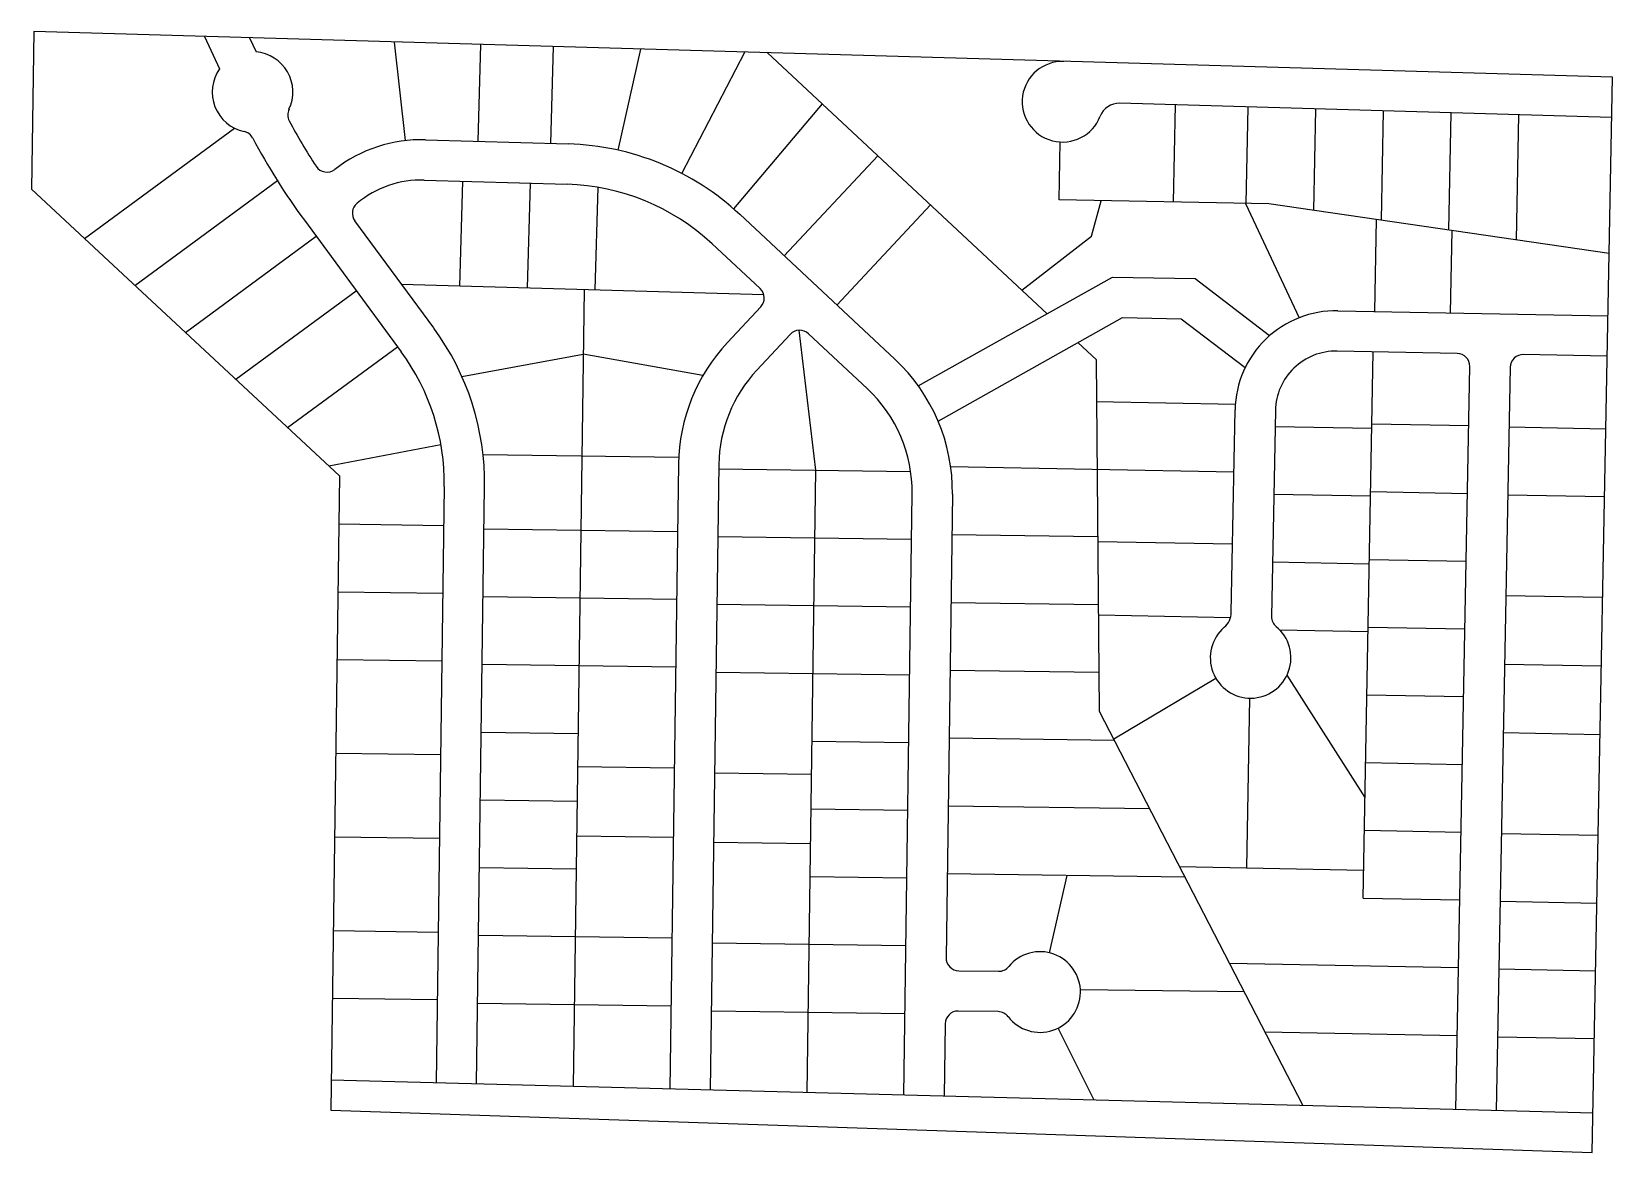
# Model space of a CAD drawing. Header units: feet. Extents: x 3011 to 4971, y 4383 to 5772.
import ezdxf

# ---------------------------------------------------------------- set-up
doc = ezdxf.new("R2010")
doc.units = ezdxf.units.FT
doc.header["$MEASUREMENT"] = 0
for name, color, linetype in [('C-PROP-BNDY', 150, 'Continuous'), ('C-PROP-LOTS', 6, 'Continuous'), ('C-PROP-ROW', 2, 'Continuous')]:
    doc.layers.add(name, color=color, linetype=linetype)

msp = doc.modelspace()

# ---------------------------------------------------------------- linework, layer by layer
at = {"layer": 'C-PROP-BNDY'}
for p, q in [((3013.6, 5772), (3010.9, 5576.5)), ((4970.8, 5715.4), (3013.6, 5772)), ((4945.8, 4382.6), (4970.8, 5715.4)), ((3010.9, 5576.5), (3392.8, 5221.5)), ((3392.8, 5221.5), (3382, 4434.8)), ((3382, 4434.8), (4945.8, 4382.6))]:
    msp.add_line(p, q, dxfattribs=at)
at = {"layer": 'C-PROP-LOTS'}
for p, q in [((3474.6, 5636.9), (3460.8, 5759.1)), ((3564.5, 5636), (3568, 5756)), ((3654.5, 5633.4), (3658, 5753.4)), ((3738.1, 5625.1), (3766.1, 5750.2)), ((3817, 5596.2), (3895.2, 5746.5)), ((4269.9, 5422.3), (3923.5, 5745.7)), ((3991.1, 5682.6), (3881, 5552.5)), ((4426.8, 5560.7), (4429.1, 5681.1)), ((4516.8, 5559), (4519.1, 5678.5)), ((4600.7, 5550.3), (4603, 5676)), ((4684.5, 5538.1), (4687, 5673.6)), ((4768.2, 5525.9), (4771, 5671.2)), ((4852, 5513.7), (4854.9, 5668.9)), ((3076.4, 5515.6), (3262.3, 5652.4)), ((4284.9, 5563.3), (4286.2, 5635.2)), ((3944, 5493.9), (4060.1, 5618.2)), ((3139, 5457.4), (3315.6, 5587.3)), ((3541.8, 5456.6), (3545.5, 5586.5)), ((3625.8, 5454.2), (3629.5, 5584.1)), ((3709.7, 5451.7), (3713.4, 5579)), ((4009.4, 5432.8), (4125.5, 5557.1)), ((4544.9, 5558.5), (4284.9, 5563.3)), ((4325, 5518.4), (4336.9, 5562.4)), ((4516, 5559), (4582.4, 5417.3)), ((4966.7, 5496.9), (4544.9, 5558.5)), ((4676.3, 5425), (4678.5, 5539)), ((3201.6, 5399.2), (3363.6, 5518.4)), ((4238.7, 5451.3), (4325, 5518.4)), ((4770.3, 5423.3), (4772.2, 5525.3)), ((3264.2, 5341), (3413.4, 5450.7)), ((3918.7, 5445.7), (3469.6, 5458.7)), ((3696, 5452.1), (3682.4, 4464.4)), ((4110.3, 5332.7), (4350.9, 5467.7)), ((4350.9, 5467.7), (4453.6, 5465.8)), ((4453.6, 5465.8), (4545.9, 5395.2)), ((4134.8, 5289.1), (4363.5, 5417.5)), ((4363.5, 5417.5), (4436.3, 5416.1)), ((4436.3, 5416.1), (4515.5, 5355.5)), ((3962.3, 5401.8), (3982.9, 5228.4)), ((3328.3, 5281.4), (3464.4, 5381.4)), ((3544.3, 5344.6), (3694.9, 5372)), ((3843.2, 5345.6), (3694.9, 5372)), ((4331.1, 5365.1), (4308.2, 5386.5)), ((4661.7, 4697.9), (4674.4, 5375.1)), ((4334.8, 4929.3), (4331.1, 5365.1)), ((4331, 5313.5), (4503.4, 5310.3)), ((4552.6, 5282.6), (4672.6, 5280.4)), ((4672.7, 5285.8), (4792.7, 5283.6)), ((4842.7, 5281.9), (4962.7, 5279.6)), ((3379.6, 5233.7), (3518.4, 5260)), ((3570.7, 5247.8), (3813.3, 5244.4)), ((3862.9, 5230.1), (4100.7, 5226.8)), ((3982.9, 5228.4), (3972, 4456.8)), ((4150.3, 5232.9), (4501.6, 5226.3)), ((4551.1, 5198.6), (4671, 5196.4)), ((4671.2, 5201.8), (4791.1, 5199.6)), ((4841.1, 5197.9), (4961.1, 5195.7)), ((3392, 5161.7), (3521.9, 5159.9)), ((3571.9, 5155.7), (3811.9, 5152.4)), ((3861.8, 5146.1), (4101.8, 5142.8)), ((4332.9, 5145.5), (4151.8, 5148)), ((4333, 5140), (4499.9, 5136.9)), ((4669.6, 5117.8), (4789.6, 5115.6)), ((4549.5, 5114.7), (4669.5, 5112.4)), ((3390.8, 5077.7), (3520.8, 5075.9)), ((3570.7, 5071.7), (3810.7, 5068.4)), ((3860.6, 5062.1), (4100.6, 5058.8)), ((4333.6, 5061.5), (4150.7, 5064)), ((4838.8, 5072.9), (4958.7, 5070.7)), ((4333.8, 5048.8), (4497.4, 5045.7)), ((4558.2, 5030.5), (4667.9, 5028.4)), ((4668, 5033.8), (4788, 5031.6)), ((3389.7, 4993.7), (3519.6, 4991.9)), ((3569.6, 4987.7), (3809.6, 4984.5)), ((4334.4, 4977.4), (4149.5, 4980)), ((4837.2, 4987.9), (4957.1, 4985.7)), ((3859.5, 4978.1), (4099.5, 4974.8)), ((4479.3, 4970.1), (4352.6, 4894.7)), ((4567.3, 4974.1), (4664, 4822.6)), ((4517.4, 4735.4), (4521.3, 4945.7)), ((4666.4, 4949.9), (4786.4, 4947.6)), ((4587.4, 4440.5), (4334.8, 4929.3)), ((3568.4, 4903.7), (3688.4, 4902.1)), ((4835.6, 4903), (4955.6, 4900.7)), ((3978.3, 4892.5), (4098.3, 4890.8)), ((4353.4, 4893.2), (4148.4, 4896)), ((3388.1, 4877.7), (3518, 4875.9)), ((3687.9, 4861.1), (3807.8, 4859.5)), ((4664.9, 4865.9), (4784.8, 4863.6)), ((3857.8, 4853.1), (3977.8, 4851.5)), ((3567.3, 4819.8), (3687.3, 4818.1)), ((3977.2, 4808.5), (4097.2, 4806.8)), ((4397.2, 4808.6), (4147.2, 4812)), ((3386.6, 4773.7), (3516.6, 4772)), ((3686.7, 4775.1), (3806.7, 4773.5)), ((3856.6, 4767.1), (3976.6, 4765.5)), ((4663.3, 4781.9), (4783.3, 4779.6)), ((4833.2, 4778), (4953.2, 4775.7)), ((3566.1, 4735.8), (3686.1, 4734.1)), ((3976, 4724.5), (4096, 4722.9)), ((4440.9, 4724), (4146.1, 4728)), ((4294.5, 4726), (4272.5, 4630.1)), ((4434.2, 4736.9), (4662.4, 4732.6)), ((4661.7, 4697.9), (4781.7, 4695.7)), ((4831.7, 4694), (4951.6, 4691.7)), ((3385, 4657.7), (3515, 4655.6)), ((3565, 4651.8), (3805, 4648.5)), ((3854.9, 4642.2), (4094.9, 4638.9)), ((4496.2, 4617), (4780.1, 4611.7)), ((4830.1, 4610), (4950.1, 4607.8)), ((3383.9, 4573.8), (3513.9, 4572)), ((3563.8, 4567.8), (3803.8, 4564.5)), ((4514.6, 4581.5), (4311.2, 4584.3)), ((3853.7, 4558.2), (4093.7, 4554.9)), ((4328.3, 4447.4), (4283.7, 4536.7)), ((4540.1, 4532.2), (4778.5, 4527.7)), ((4828.5, 4526), (4948.5, 4523.8))]:
    msp.add_line(p, q, dxfattribs=at)
at = {"layer": 'C-PROP-ROW'}
for p, q in [((3225.2, 5765.9), (3243.9, 5725.8)), ((3281.1, 5764.3), (3289.2, 5746.9)), ((4969.9, 5665.4), (4359.8, 5683.1)), ((3499.2, 5637.9), (3676.4, 5632.8)), ((3497.8, 5587.9), (3675, 5582.8)), ((3349.2, 5538.1), (3469.2, 5374.9)), ((3509.4, 5404.6), (3411.7, 5537.4)), ((3888.8, 5545.5), (4081.1, 5365.9)), ((3854.7, 5508.9), (3914.1, 5453.5)), ((3914.9, 5430.8), (3873.5, 5386.6)), ((4630.3, 5425.9), (4965.3, 5419.6)), ((3951.4, 5396.7), (3910.1, 5352.4)), ((4047, 5329.4), (3974, 5397.5)), ((4778.4, 5373.1), (4629.4, 5375.9)), ((4964.3, 5369.6), (4860.4, 5371.6)), ((4776.8, 4435.5), (4794.1, 5356.8)), ((4844.1, 5355.9), (4826.8, 4434.2)), ((4498.3, 5052.1), (4503, 5303.3)), ((4553, 5302.3), (4548.2, 5047)), ((3813, 5236.1), (3802.4, 4461.2)), ((3863, 5235.4), (3852.4, 4459.9)), ((3522.6, 5208.2), (3512.5, 4468.9)), ((3562.5, 4467.6), (3572.6, 5207.5)), ((4092.3, 4453.6), (4102.5, 5199.1)), ((4152.5, 5198.4), (4144.7, 4624)), ((4160.4, 4607.8), (4209.9, 4607.1)), ((4209.2, 4557.1), (4159.7, 4557.8)), ((4143.5, 4542), (4142.3, 4452.3)), ((4946.8, 4431.1), (3382.5, 4472.3))]:
    msp.add_line(p, q, dxfattribs=at)
for centre, radius, start, end in [((3284.8, 5697.1), 50, 334.684, 85.0016), ((3284.8, 5697.1), 50, 145.0016, 257.83), ((4289.1, 5685.1), 50, 88.345, 338.8738), ((3344.5, 5668.9), 16, 154.684, 208.1465), ((4359.1, 5658.1), 25, 88.345, 158.8738), ((3270.9, 5632.6), 16, 27.9623, 77.83), ((4013.7, 6026.9), 775, 208.1465, 212.9747), ((4013.7, 6026.9), 825, 207.9623, 216.3371), ((3494.2, 5463), 175, 88.345, 127.8414), ((3667, 5307.9), 325, 46.9619, 88.345), ((3377, 5613.8), 16, 212.9747, 307.8414), ((3494.2, 5463), 125, 88.345, 129.6615), ((3667, 5307.9), 275, 46.9619, 88.345), ((3424.6, 5546.9), 16, 129.6615, 216.3371), ((3903.2, 5441.8), 16, 316.9621, 46.9619), ((4628, 5300.9), 125, 88.9258, 178.9258), ((3247.6, 5212), 325, 359.2144, 36.3371), ((3963.1, 5385.8), 16, 46.9619, 136.9619), ((3247.6, 5212), 275, 359.2144, 36.3371), ((4038, 5233), 225, 136.9621, 179.2144), ((4628, 5300.9), 75, 88.9258, 178.9258), ((4778.1, 5357.1), 16, 358.9258, 88.9258), ((4860.1, 5355.6), 16, 88.9258, 178.9258), ((4038, 5233), 175, 136.9619, 179.2144), ((3927.6, 5201.5), 225, 359.2144, 46.9619), ((3927.6, 5201.5), 175, 359.2144, 46.9619), ((4473.3, 5052.6), 25, 310.7361, 358.9258), ((4564.2, 5046.7), 16, 178.9258, 230.5211), ((4522.3, 4995.7), 50, 130.7361, 50.5211), ((4261.3, 4581.4), 50, 217.6191, 140.8097), ((4160.7, 4623.8), 16, 179.2144, 269.2144), ((4210.1, 4623.1), 16, 269.2144, 320.8097), ((4159.5, 4541.8), 16, 89.2144, 179.2144), ((4209, 4541.1), 16, 37.6191, 89.2144)]:
    msp.add_arc(centre, radius, start, end, dxfattribs=at)

doc.saveas('drawing.dxf')
